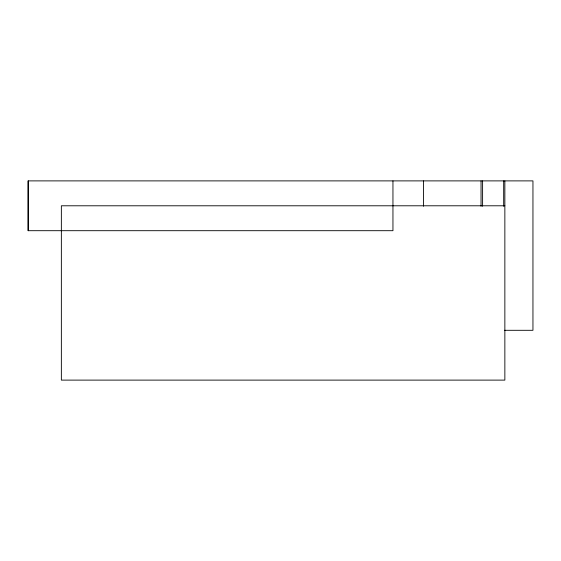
<?xml version="1.0" encoding="UTF-8"?>
<svg xmlns="http://www.w3.org/2000/svg" width="561" height="561" viewBox="0 0 561 561"><rect width="100%" height="100%" fill="white"/><g stroke="black" fill="none" stroke-linecap="round" stroke-linejoin="round"><path stroke-width="0.84" d="M504.858 205.789L61.359 205.789L61.359 380.113L504.858 380.113L504.858 180.887M504.563 330.303L532.95 330.303L532.95 180.887L28.05 180.887L28.05 230.697L392.952 230.697L392.952 180.887M503.687 180.887L503.687 206.231M482.6 180.887L482.6 206.231M481.043 180.887L481.043 206.231M423.457 180.887L423.457 206.231M28.281 180.887L28.281 230.697"/></g></svg>
